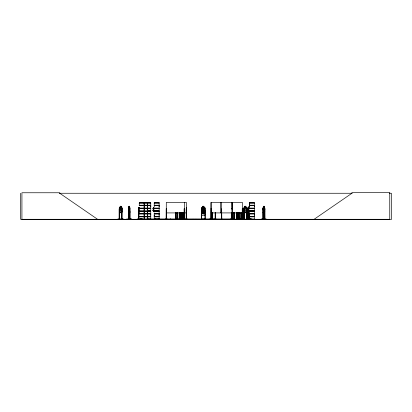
<?xml version="1.0" encoding="UTF-8"?>
<svg xmlns="http://www.w3.org/2000/svg" width="412" height="412" viewBox="0 0 412 412"><rect width="100%" height="100%" fill="white"/><g stroke="black" fill="none" stroke-linecap="round" stroke-linejoin="round"><path stroke-width="0.62" d="M144.164 213.957L144.164 216.372M144.164 205.701L144.164 208.112M150.746 215.167L150.746 213.957L147.656 213.957M150.746 206.906L150.746 205.701L139.261 205.701M154.222 216.372L154.222 213.957L159.135 213.957L159.13 216.372L154.222 216.372L154.227 215.167M159.13 215.167L159.13 213.957M159.13 206.906L159.13 205.701L154.222 205.701L154.227 206.906M249.404 216.372L249.404 213.957L254.312 213.957L254.307 216.372L249.399 216.372L249.399 213.957M254.307 215.167L254.307 213.957M254.307 206.906L254.307 205.701L249.399 205.701M145.39 219.282L149.68 219.236M209.08 219.091L216.264 219.091M249.42 211.052L254.307 210.862L254.312 208.601L249.399 208.601M254.317 211.052L249.399 210.923M249.389 211.026L254.317 210.929M249.358 219.236L254.317 219.189M129.78 212.752L129.976 211.464M264.798 211.464L264.597 212.752L264.854 207.998L264.195 207.545M126.469 219.282L131.752 219.256M126.546 219.091L131.752 219.091L126.546 219.256M261.26 219.261L266.672 219.261L261.275 219.076M264.617 219.282L264.674 208.791L264.962 208.791L264.962 219.287M230.226 219.091L235.067 219.071L230.226 219.236M181.656 219.256L181.666 212.582M121.684 212.71L122.05 211.469L122.05 207.998L121.695 207.545M122.05 211.469L121.705 212.752L119.562 212.752L119.279 208.003L119.598 207.545M147.656 216.856L150.751 216.856L150.751 219.184L137.057 219.236L142.763 219.091M246.546 212.752L246.927 211.469L246.572 212.752L244.084 212.752L243.791 211.469M117.765 219.256L123.384 219.256M117.775 219.076L123.379 219.091L117.791 219.287M186.404 212.324L186.698 207.998L186.255 207.545M236.663 219.282L236.745 212.494M239.882 219.261L235.952 219.287M242.601 219.091L242.205 218.906M244.903 219.256L240.031 219.071L244.934 219.287M246.52 219.282L246.608 208.791L246.973 208.791M246.67 219.256L246.685 208.791M248.961 219.261L245.835 219.091M205.233 211.464L204.8 212.71L201.828 212.71M205.274 211.469L204.831 212.752L201.798 212.752L201.401 211.469M205.274 213.983L204.831 215.27L201.798 215.27L201.401 213.983L201.442 208.024L201.808 207.545L202.689 207.545L202.689 206.252L203.981 206.252L203.94 207.586L204.584 208.019L204.584 210.429L203.94 211.464L202.735 211.464L202.086 210.429L202.086 208.019L202.735 207.586L202.735 206.294L203.94 206.294M128.626 207.545L128.456 219.287M165.191 219.256L167.195 219.076M138.875 219.282L138.88 208.791L138.365 208.791L138.396 219.287M182.233 219.256L182.207 212.494M211.026 219.261L211.114 208.791M154.273 219.256L159.305 219.261M210.862 219.282L210.939 218.906M264.643 212.752L263.134 212.752L262.954 208.003L263.613 207.545M263.01 208.024L263.196 207.586L264.628 207.586M138.623 219.287L138.664 208.003L138.962 207.545M138.69 211.464L138.957 212.752L138.664 211.469L138.978 207.586M128.992 207.586L128.992 211.464L129.466 211.464L129.723 210.429L129.466 207.586M248.215 207.586L247.875 208.024L247.854 219.287M138.849 212.71L138.437 208.003L138.834 207.545M154.448 208.596L153.578 207.684L152.692 208.596L153.635 209.512M139.565 207.586L139.143 208.019L139.143 210.429L139.565 211.464M221.61 219.261L221.661 202.41M248.91 206.252L248.946 207.586L248.395 208.019L248.395 210.429L248.92 211.464M314.119 219.287L351.941 193.259L351.941 192.492L389.757 192.492L389.757 219.287L20.6 219.287L20.6 193.259M202.735 210.105L202.086 210.532L202.086 212.942L202.735 213.977L203.94 213.977L204.584 212.942L204.584 210.532L203.94 210.105M236.797 219.261L236.828 212.494M175.126 219.261L187.393 219.076M59.266 193.259L352.136 193.259M389.469 193.259L391.4 193.259L391.4 219.508L21.929 219.508L21.929 192.764L59.75 192.764L59.75 193.259L97.567 219.287M139.256 202.792L150.751 202.792M154.217 202.792L159.14 202.792M249.394 202.792L254.317 202.792M254.317 202.879L249.394 202.879L249.399 205.217L254.312 205.217L254.312 202.889M139.266 203.034L150.746 203.034M154.227 203.034L159.13 203.034M254.307 203.034L249.404 203.034L249.404 205.217M139.225 205.382L150.782 205.382M154.186 205.382L159.171 205.382M249.363 205.382L254.348 205.382M139.225 205.531L150.782 205.531M154.186 205.531L159.171 205.531M249.363 205.531L254.348 205.531M264.236 206.252L263.572 206.252L263.283 208.019L263.592 211.464L264.174 211.464L264.489 210.429L264.195 206.252M120.222 206.294L121.107 206.294L121.076 207.586L121.561 208.019L121.561 210.429L121.107 211.464L120.252 211.464L119.794 210.429L120.222 206.252M128.951 206.294L129.466 206.294M244.846 206.294L245.846 206.294M263.592 206.294L264.216 206.294M249.724 206.51L249.095 206.51L249.095 206.942L249.724 206.942M119.568 207.545L120.222 207.545M121.107 207.545L121.725 207.545M128.992 207.545L128.426 208.003L128.632 212.71L129.806 212.71M129.445 207.545L129.976 208.019L130.001 219.287M138.818 207.545L139.653 207.545M203.981 207.545L204.821 207.545L205.274 207.998L205.325 219.261M244.836 207.545L244.095 207.545L243.765 208.003L243.816 219.287M245.856 207.545L246.561 207.545L246.927 207.998L246.963 219.287M248.91 207.545L248.173 207.545L247.839 208.003L247.895 219.287M119.583 207.586L121.715 207.586M128.595 207.586L129.806 207.586M138.834 207.586L139.694 207.586M201.828 207.586L204.8 207.586M244.11 207.586L246.546 207.586M248.189 207.586L248.946 207.586M153.578 207.684L154.448 208.657L152.97 210.13L153.017 210.748L154.186 211.974M121.684 207.586L122.05 207.998M246.536 207.545L246.927 207.998M262.954 208.003L262.964 219.287L262.949 218.906M128.992 208.019L129.466 208.019M139.261 208.112L150.751 208.112L150.751 205.701M154.222 208.112L159.135 208.112L159.135 205.701M249.399 208.112L254.312 208.112L254.312 205.701M139.225 208.281L150.782 208.281M154.186 208.281L159.171 208.281M249.363 208.281L254.348 208.281M139.225 208.431L150.782 208.431M154.186 208.431L159.171 208.431M249.363 208.431L254.348 208.431M139.261 208.601L150.751 208.601L150.751 210.923L147.661 210.862L150.751 210.929M154.222 208.601L159.135 208.601L159.135 210.923L154.227 210.862M203.981 208.766L202.694 208.766L202.694 210.058L201.813 210.058L201.401 210.522L201.828 210.105L204.8 210.105L205.233 210.532M121.988 208.791L121.638 208.791L121.612 219.287M129.713 208.791L129.981 208.791M147.29 208.791L147.501 219.287M147.64 208.791L147.779 219.287M184.473 208.791L184.097 208.791L184.133 219.287M186.641 208.791L186.209 208.791L186.219 219.287M201.375 208.791L201.731 208.791L201.689 219.287M202.735 208.812L203.94 208.812M205.233 208.791L204.877 208.791L204.918 219.287M210.975 208.791L211.49 208.791L211.526 219.287M221.661 208.791L221.821 219.287L221.862 218.906M231.776 208.791L232.208 208.791M243.77 208.791L244.141 208.791L244.089 219.287M247.844 208.791L248.215 208.791L248.245 219.287M262.964 208.791L263.258 208.791M262.944 209.224L264.818 209.224M153.563 209.512L153.475 210.269L154.289 211.124M203.981 210.058L204.821 210.058L205.274 210.517M128.992 210.429L129.466 210.429M139.266 210.862L147.11 211.026M154.217 210.929L159.14 210.929M147.656 211.052L150.751 211.026M154.217 211.052L159.14 211.026M139.256 211.14L147.11 211.135M147.656 211.135L150.751 211.135L150.746 213.473L147.656 213.473M154.217 211.15L159.14 211.135L159.13 213.473L154.222 213.473M249.394 211.15L254.317 211.14M139.266 211.289L147.099 211.289M147.661 211.289L150.746 211.289M154.227 211.289L159.13 211.289M249.404 211.289L254.307 211.289M119.279 211.469L119.588 212.752M138.453 211.469L138.823 212.752M247.839 211.469L248.189 212.752L249.415 212.752M119.583 212.71L121.715 212.71M246.546 212.71L244.11 212.71L243.822 211.464M248.189 212.71L249.415 212.71M263.16 212.71L264.628 212.71M128.58 212.752L129.821 212.752M166.288 212.911L186.43 212.911M211.135 212.911L242.416 212.911M139.261 213.473L147.105 213.473M249.399 213.473L254.312 213.473L254.312 211.15M139.225 213.643L147.141 213.643M147.65 213.643L150.782 213.643M154.186 213.643L159.171 213.643M249.363 213.643L254.348 213.643M139.225 213.792L147.141 213.792M147.65 213.792L150.782 213.792M154.186 213.792L159.171 213.792M249.363 213.792L254.348 213.792M139.261 213.957L147.105 213.957M139.261 216.372L147.105 216.372M147.656 216.372L150.751 216.372L150.751 213.957M139.225 216.537L147.141 216.537M147.65 216.537L150.782 216.537M154.186 216.537L159.171 216.537M249.363 216.537L254.348 216.537M139.225 216.686L147.141 216.686M147.65 216.686L150.782 216.686M154.186 216.686L159.171 216.686M249.363 216.686L254.348 216.686M139.261 216.856L147.105 216.856M249.399 219.184L249.399 216.856L254.312 216.856L254.312 219.184M119.13 218.906L119.547 218.906L119.542 219.287L119.511 208.791L119.166 208.791L119.181 219.287M121.607 218.906L122.019 218.906M128.286 218.906L128.616 218.906M129.682 218.906L130.017 218.906M138.911 218.906L138.324 218.906L138.324 219.287M233.877 218.906L234.315 218.906L234.315 219.287M236.709 218.906L237.152 218.906L237.147 219.287M238.393 218.906L237.951 218.906L237.956 219.287M239.166 218.906L238.728 218.906L238.728 219.287M241.226 218.906L240.788 218.906L240.799 219.256M242.004 218.906L241.561 218.906L241.566 219.287M243.734 218.906L244.177 218.906L244.172 219.287M246.572 218.906L247.009 218.906L247.004 219.287M247.808 218.906L248.251 218.906M262.933 218.906L263.294 218.906M264.638 218.906L264.998 218.906M201.772 219.014L204.836 219.014M137.057 219.091L150.746 219.117M154.227 219.117L159.279 219.091L154.217 219.189M254.307 219.117L249.404 219.117L249.404 216.856M235.999 219.261L239.902 219.236M245.856 219.261L248.987 219.236M261.275 219.236L266.657 219.236M153.913 209.888L153.707 210.228M232.131 209.203L232.131 202.41L232.404 219.282M180.168 219.256L180.137 212.494M158.218 219.014L158.27 219.282M215.172 219.261L215.213 212.494M252.226 219.256L230.241 219.287M242.364 219.256L242.416 202.41L211.135 202.41L211.155 219.287M242.498 219.261L242.534 208.791L242.241 208.791L242.22 219.287M240.969 219.261L240.958 218.906M263.222 219.256L263.139 208.791M153.043 210.733L154.217 211.948M264.602 207.545L264.772 219.287M129.775 207.545L129.94 208.019M201.442 213.977L201.828 215.229M247.9 211.464L248.215 212.71M184.03 219.266L184.061 218.906M240.886 219.266L240.902 212.494M263.309 219.266L263.258 211.876M128.441 211.464L128.621 212.752M180.008 219.236L180.023 212.494M153.012 210.151L153.058 210.733M264.864 218.906L264.864 219.287M263.088 212.494L263.088 219.287M251.083 218.906L251.047 219.287M251.026 218.906L251.001 219.287M250.913 218.906L250.923 219.287M250.805 218.906L250.82 219.287M250.759 218.906L250.728 219.287M250.681 218.906L250.645 219.287M248.92 208.019L248.92 210.429M248.132 208.791L248.122 219.287L248.076 218.906M247.983 218.906L247.972 219.287M246.901 207.998L246.85 219.287M246.742 218.906L246.742 219.287M245.882 207.545L245.882 206.252L244.81 206.252L244.846 207.586L244.321 208.019L244.321 210.429L244.846 211.464L245.82 211.464L246.345 210.429L246.345 208.019L245.82 207.586L245.856 206.252M244.872 206.294L244.872 207.586M244.058 208.791L244.002 219.287M243.909 218.906L243.909 219.287M243.822 208.024L243.853 219.287M242.359 208.791L242.338 219.287M241.968 212.494L241.999 219.287M241.885 212.494L241.885 219.287L241.829 218.906M241.679 212.494L241.726 219.287M241.597 212.494L241.643 219.287M241.19 212.494L241.19 219.287M241.108 212.494L241.108 219.287L241.051 218.906M239.13 212.494L239.151 219.287L239.053 212.494M239.006 218.906L238.991 219.287M238.898 218.906L238.888 219.287M238.764 212.494L238.811 219.287M238.357 212.494L238.388 219.287M238.275 212.494L238.26 219.287M238.229 218.906L238.218 219.287M238.11 218.906L238.126 219.287M237.987 212.494L238.069 219.287M237.116 212.494L237.07 219.287M237.034 212.494L236.988 219.287M236.885 218.906L236.874 219.287M234.279 212.494L234.232 219.287M234.201 212.494L234.201 219.287M234.037 218.906L234.047 219.287M233.99 212.494L233.99 219.287M233.913 212.494L233.913 219.287M232.347 219.287L232.347 218.963L147.084 218.963L147.084 219.287M232.09 212.582L232.111 219.287M231.987 208.791L232.013 219.287M231.915 202.41L231.915 209.203M231.915 212.582L231.915 219.287M231.817 218.906L231.817 219.287M231.776 212.582L231.735 219.287M231.647 218.963L231.647 219.287M231.585 218.963L231.585 219.287M221.682 218.906L221.682 219.287M220.327 202.41L220.327 212.911M215.594 212.494L215.631 219.287M215.548 212.494L215.497 219.287M215.255 212.494L215.255 219.287M211.984 218.906L211.989 219.287M211.938 212.494L211.928 219.287M211.856 218.906L211.856 219.287M211.444 218.906L211.449 219.287M210.975 202.41L210.975 219.287M205.191 218.906L205.191 219.287M204.836 218.906L204.836 219.287M201.772 218.906L201.772 219.287M201.401 208.003L201.334 219.287M196.632 219.287L195.015 219.287M194.078 219.287L192.461 219.287M186.677 218.906L186.677 219.287M186.641 208.019L186.59 219.287L186.538 218.906M186.425 219.287L186.43 202.41L166.288 202.41L166.252 219.287M186.363 208.791L186.363 219.287M186.275 208.791L186.27 219.287M184.617 218.963L184.617 219.287M184.473 202.41L184.473 219.287M184.406 208.791L184.349 219.287M184.21 218.906L184.221 219.287M183.422 218.906L183.479 219.287M183.381 212.494L183.371 219.287M183.288 218.906L183.278 219.287M183.052 212.494L183.052 219.287M183 212.494L183.031 219.287M182.964 218.906L182.964 219.287M182.32 212.494L182.31 219.287M182.119 212.494L182.176 219.287M182.094 218.906L182.094 219.287M182.006 212.494L181.98 219.287M181.862 212.582L181.867 219.287M181.79 212.582L181.785 219.287M181.738 212.582L181.738 219.287M180.338 212.494L180.358 219.287M180.224 212.494L180.245 219.287M180.111 218.906L180.132 219.287M179.55 218.906L179.55 219.287L179.514 212.494M179.421 218.906L179.426 219.287M179.225 218.906L179.22 219.287M179.132 212.494L179.138 219.287L179.091 218.906M177.675 212.582L177.685 219.287M177.608 212.582L177.562 219.287M177.551 212.582L177.51 219.287M177.423 212.582L177.443 219.287M177.335 212.582L177.335 219.287M177.268 212.582L177.253 219.287M176.218 218.906L176.218 219.287L176.14 212.494M176.089 218.906L176.094 219.287M175.842 212.494L175.893 219.287M175.8 212.494L175.831 219.287M170.62 218.963L170.681 219.287M170.238 218.963L170.238 219.287M166.953 218.963L166.953 219.287M166.628 219.287L166.592 208.791L166.216 208.791L166.185 219.287M166.525 208.791L166.561 219.287M166.479 218.906L166.469 219.287M166.335 218.906L166.345 219.287M165.645 218.963L165.645 219.287M159.135 219.184L159.13 216.856L154.222 216.856L154.284 219.236M158.677 218.906L158.677 219.287M158.599 218.906L158.641 219.287M158.553 218.906L158.548 219.287M158.352 218.906L158.347 219.287M158.285 218.906L158.26 219.287M155.345 219.014L155.345 219.287L155.303 218.906M155.216 218.906L155.211 219.287M155.015 218.906L155.01 219.287M154.927 218.906L154.963 219.287M154.886 218.906L154.886 219.287M147.887 218.963L147.887 219.287M147.645 202.41L147.64 219.287L147.599 218.906M147.429 208.791L147.424 219.287M147.29 202.41L147.29 219.287M147.249 218.906L147.249 219.287M144.169 202.889L144.169 205.217M144.169 205.701L144.169 208.112M144.169 208.601L144.169 210.923M144.169 211.15L144.169 213.473M144.169 213.957L144.169 216.372M144.169 216.856L144.169 219.184M144.164 203.034L144.164 205.217M144.164 208.601L144.164 210.862M144.164 211.289L144.164 213.473M144.164 216.856L144.164 219.117M142.037 218.906L142.037 219.287L141.975 218.906M141.893 218.906L141.903 219.287M141.718 218.906L141.713 219.287M141.646 218.906L141.63 219.287M141.579 219.014L141.579 219.287M141.177 218.906L141.177 219.287L141.141 218.906M141.048 218.906L141.074 219.287M140.966 218.906L140.981 219.287M140.827 218.906L140.894 219.287M140.811 218.906L140.791 219.287M138.777 212.494L138.782 219.287M138.695 212.494L138.731 219.287M138.545 208.791L138.54 219.287M138.468 218.906L138.458 219.287M129.842 208.791L129.873 219.287L129.801 218.906M129.713 211.258L129.698 219.287M129.466 212.752L129.445 206.252L128.935 206.252L128.951 207.586M128.992 206.294L128.992 212.752M128.601 219.287L128.585 208.791L128.317 208.791L128.302 219.287M128.477 218.906L128.477 219.287M122.019 207.998L121.988 219.287M121.89 208.791L121.89 219.287L121.792 218.906M121.736 208.791L121.71 219.287M121.107 207.586L121.133 206.252L120.191 206.252L120.191 207.545M119.418 208.791L119.444 219.287M119.356 218.906L119.32 219.287M119.264 208.791L119.233 219.287M204.47 213.498L204.028 213.504L203.343 212.288C202.833 214.343 201.319 213.586 203.07 212.005C201.355 210.522 202.879 209.749 203.322 211.711C203.811 209.857 205.351 210.249 203.6 212.015L204.47 213.498M153.563 208.05L153.043 208.596L153.331 208.899L153.856 208.354L153.563 208.05M150.751 202.889L139.256 202.879L139.266 205.217L150.751 205.217L150.751 202.889M159.14 202.879L154.217 202.889L154.227 205.217L159.135 205.217L159.135 202.889M120.953 206.51L120.407 206.51L120.407 206.942L120.953 206.942L120.953 206.51M129.383 206.51L129.074 206.942L129.383 206.51M203.724 206.51L202.951 206.51L202.951 206.942L203.724 206.942L203.724 206.51M245.645 206.51L245.022 206.51L245.022 206.942L245.645 206.942L245.645 206.51M264.071 206.51L263.701 206.51L263.701 206.942L264.071 206.942L264.071 206.51M121.107 208.019L120.252 208.019L120.252 210.429L121.107 210.429L121.107 208.019M203.94 208.019L202.735 208.019L202.735 210.429L203.94 210.429L203.94 208.019M245.82 208.019L244.846 208.019L244.846 210.429L245.82 210.429L245.82 208.019M264.174 208.019L263.592 208.019L263.592 210.429L264.174 210.429L264.174 208.019M203.724 209.028L202.951 209.028L202.951 209.456L203.724 209.456L203.724 209.028M203.94 210.532L202.735 210.532L202.735 212.942L203.94 212.942L203.94 210.532M212.273 219.287L212.278 212.494L212.232 219.287"/></g></svg>
